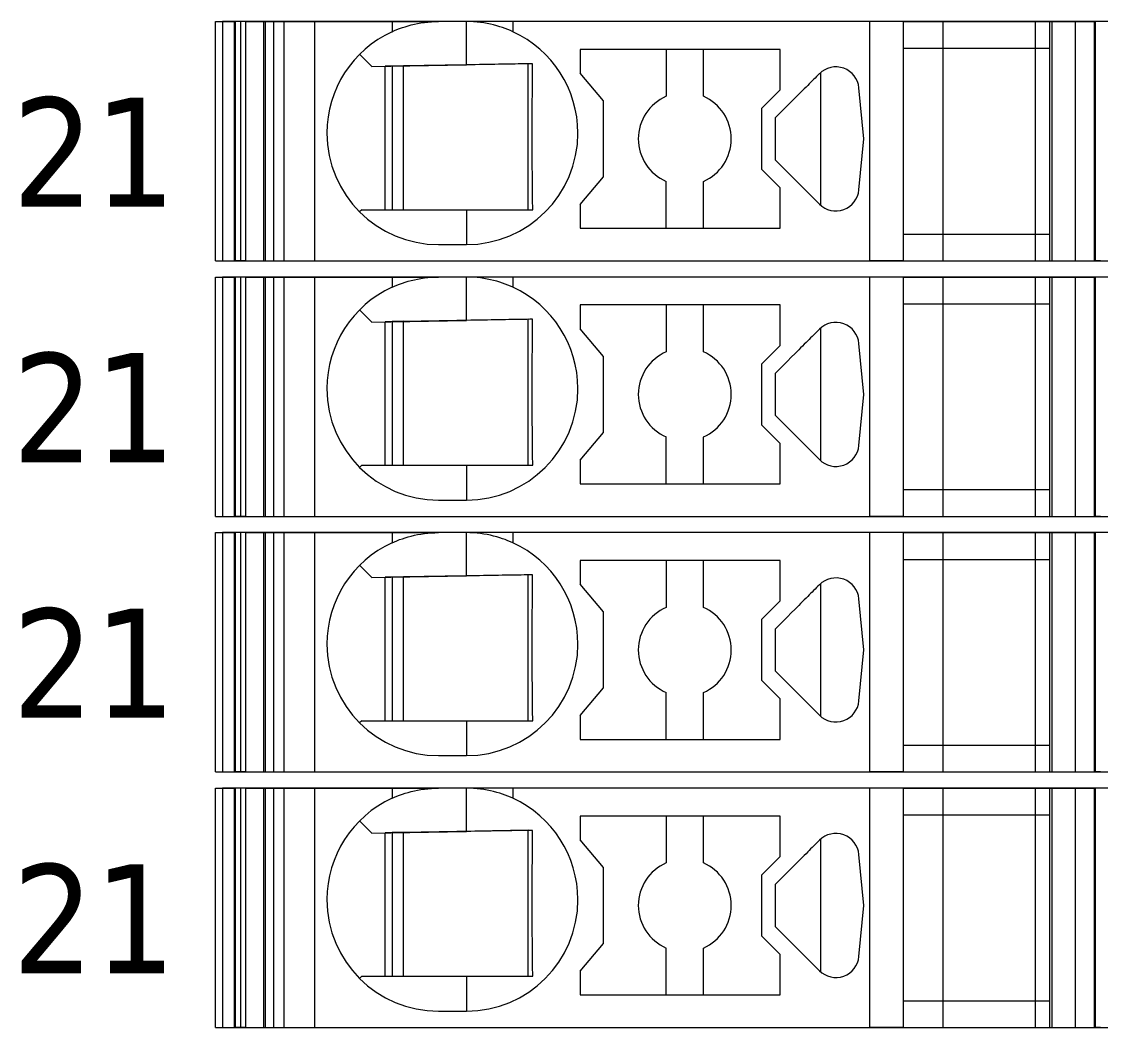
# Model space of a CAD drawing. Header units: millimetres. Extents: x 0 to 1680, y 0 to 1188.
# Drawn here: x 868.68 to 891.89, y 281.35 to 303 of the extents above; entities that cross this region are included whole.
import ezdxf
from ezdxf.enums import TextEntityAlignment as Align

# ---------------------------------------------------------------- set-up
doc = ezdxf.new("R2010")
doc.units = ezdxf.units.MM
for name, color, linetype, lineweight in [('EPLAN309', 5, 'Continuous', 5), ('EPLAN493', 5, 'Continuous', 5), ('MAIN-1', 7, 'Continuous', 5), ('MAIN-2', 7, 'Continuous', 5)]:
    doc.layers.add(name, color=color, linetype=linetype, lineweight=lineweight)
doc.styles.add('Tahoma', font='')
doc.styles.get('Tahoma').set_extended_font_data('Tahoma')

# ---------------------------------------------------------------- blocks, each defined once
blk = doc.blocks.new('EPLSYM_LibrarySPECIAL_Symbol12_Variant0_Placement8_33')
at = {"layer": 'EPLAN309', "lineweight": 13, "ltscale": 16}
blk.add_lwpolyline([(0, -5.15), (68.15, -5.15), (68.15, 0), (0, 0)], close=True, dxfattribs=at)
at = {"layer": 'EPLAN493', "color": 5, "style": 'Tahoma'}
blk.add_attdef('17_20450', text='', height=2.3478, dxfattribs=at).set_placement((0, -21.83478), align=Align.MIDDLE_RIGHT)
blk = doc.blocks.new('EPLSYM_LibrarySPECIAL_Symbol12_Variant0_Placement8_34')
at = {"layer": 'EPLAN309', "lineweight": 13, "ltscale": 16}
blk.add_lwpolyline([(0, -5.15), (68.15, -5.15), (68.15, 0), (0, 0)], close=True, dxfattribs=at)
at = {"layer": 'EPLAN493', "color": 5, "style": 'Tahoma'}
blk.add_attdef('17_20450', text='', height=2.3478, dxfattribs=at).set_placement((0, -21.83478), align=Align.MIDDLE_RIGHT)
blk = doc.blocks.new('EPLSYM_LibrarySPECIAL_Symbol12_Variant0_Placement8_35')
at = {"layer": 'EPLAN309', "lineweight": 13, "ltscale": 16}
blk.add_lwpolyline([(0, -5.15), (68.15, -5.15), (68.15, 0), (0, 0)], close=True, dxfattribs=at)
at = {"layer": 'EPLAN493', "color": 5, "style": 'Tahoma'}
blk.add_attdef('17_20450', text='', height=2.3478, dxfattribs=at).set_placement((0, -21.83478), align=Align.MIDDLE_RIGHT)
blk = doc.blocks.new('EPLSYM_LibrarySPECIAL_Symbol12_Variant0_Placement8_36')
at = {"layer": 'EPLAN309', "lineweight": 13, "ltscale": 16}
blk.add_lwpolyline([(0, -5.15), (68.15, -5.15), (68.15, 0), (0, 0)], close=True, dxfattribs=at)
at = {"layer": 'EPLAN493', "color": 5, "style": 'Tahoma'}
blk.add_attdef('17_20450', text='', height=2.3478, dxfattribs=at).set_placement((0, -21.83478), align=Align.MIDDLE_RIGHT)

msp = doc.modelspace()

# ---------------------------------------------------------------- linework, layer by layer
at = {"layer": 'MAIN-1'}
for p, q in [((872.85, 303), (873.284, 303)), ((872.85, 297.85), (872.85, 303)), ((873.393, 303), (873.284, 303)), ((873.284, 297.85), (873.284, 303)), ((873.501, 303), (873.393, 303)), ((873.393, 297.85), (873.393, 303)), ((873.501, 303), (876.65, 303)), ((873.501, 297.85), (873.501, 303)), ((876.65, 303), (877.65, 303)), ((876.65, 303), (876.65, 302.782)), ((877.131, 302.943), (877.201, 302.958)), ((877.201, 302.958), (877.272, 302.97)), ((877.272, 302.97), (877.346, 302.981)), ((877.346, 302.981), (877.421, 302.989)), ((877.421, 302.989), (877.497, 302.995)), ((877.497, 302.995), (877.573, 302.999)), ((877.573, 302.999), (877.65, 303)), ((878.25, 303), (877.65, 303)), ((878.327, 302.999), (878.25, 303)), ((879.25, 303), (878.25, 303)), ((878.25, 302.068), (878.25, 303)), ((878.403, 302.995), (878.327, 302.999)), ((878.479, 302.989), (878.403, 302.995)), ((878.554, 302.981), (878.479, 302.989)), ((878.628, 302.97), (878.554, 302.981)), ((878.699, 302.958), (878.628, 302.97)), ((878.769, 302.943), (878.699, 302.958)), ((886.932, 303), (879.25, 303)), ((879.25, 303), (879.25, 302.782)), ((887.65, 303), (886.932, 303)), ((886.932, 297.85), (886.932, 303)), ((887.65, 303), (890.8, 303)), ((887.65, 303), (887.65, 297.85)), ((890.8, 303), (891.35, 303)), ((890.8, 303), (890.8, 297.85)), ((891.35, 303), (891.784, 303)), ((891.35, 303), (891.35, 297.85)), ((891.893, 303), (891.784, 303)), ((891.784, 297.85), (891.784, 303)), ((876.65, 302.782), (876.702, 302.805)), ((876.702, 302.805), (876.756, 302.827)), ((876.756, 302.827), (876.813, 302.849)), ((876.813, 302.849), (876.872, 302.87)), ((876.872, 302.87), (876.933, 302.89)), ((876.933, 302.89), (876.997, 302.909)), ((876.997, 302.909), (877.063, 302.927)), ((877.063, 302.927), (877.131, 302.943)), ((878.837, 302.927), (878.769, 302.943)), ((878.903, 302.909), (878.837, 302.927)), ((878.967, 302.89), (878.903, 302.909)), ((879.028, 302.87), (878.967, 302.89)), ((879.087, 302.849), (879.028, 302.87)), ((879.144, 302.827), (879.087, 302.849)), ((879.198, 302.805), (879.144, 302.827)), ((879.25, 302.782), (879.198, 302.805)), ((875.953, 302.297), (876.217, 302.033)), ((880.7, 302.4), (880.7, 301.889)), ((885, 302.4), (880.7, 302.4)), ((882.55, 302.4), (882.55, 301.392)), ((883.35, 301.392), (883.35, 302.4)), ((885, 301.529), (885, 302.4)), ((887.65, 302.425), (890.8, 302.425)), ((876.217, 302.033), (878.25, 302.068)), ((876.5, 298.95), (876.5, 302.038)), ((876.65, 302.04), (876.65, 298.95)), ((876.9, 298.95), (876.9, 302.045)), ((878.345, 302.07), (878.25, 302.068)), ((878.438, 302.071), (878.345, 302.07)), ((878.53, 302.073), (878.438, 302.071)), ((878.618, 302.075), (878.53, 302.073)), ((878.703, 302.076), (878.618, 302.075)), ((878.786, 302.077), (878.703, 302.076)), ((878.865, 302.079), (878.786, 302.077)), ((878.943, 302.08), (878.865, 302.079)), ((879.017, 302.081), (878.943, 302.08)), ((879.09, 302.082), (879.017, 302.081)), ((879.16, 302.084), (879.09, 302.082)), ((879.229, 302.085), (879.16, 302.084)), ((879.297, 302.086), (879.229, 302.085)), ((879.363, 302.087), (879.297, 302.086)), ((879.428, 302.088), (879.363, 302.087)), ((879.491, 302.089), (879.428, 302.088)), ((879.554, 302.09), (879.491, 302.089)), ((879.615, 302.091), (879.554, 302.09)), ((879.579, 298.95), (879.579, 302.091)), ((879.676, 302.092), (879.615, 302.091)), ((879.676, 302.022), (879.676, 302.092)), ((879.673, 301.803), (879.674, 301.877)), ((879.673, 301.727), (879.673, 301.803)), ((879.674, 301.877), (879.675, 301.95)), ((879.675, 301.95), (879.676, 302.022)), ((881.2, 301.293), (880.7, 301.889)), ((885.784, 301.816), (885.752, 301.785)), ((885.815, 301.847), (885.784, 301.816)), ((885.846, 301.879), (885.815, 301.847)), ((885.867, 301.898), (885.867, 299.052)), ((879.67, 301.488), (879.671, 301.57)), ((879.671, 301.57), (879.672, 301.649)), ((879.672, 301.649), (879.673, 301.727)), ((885.558, 301.59), (885.521, 301.553)), ((885.594, 301.626), (885.558, 301.59)), ((885.627, 301.659), (885.594, 301.626)), ((885.658, 301.691), (885.627, 301.659)), ((885.69, 301.722), (885.658, 301.691)), ((885.721, 301.753), (885.69, 301.722)), ((885.752, 301.785), (885.721, 301.753)), ((886.802, 300.475), (886.698, 301.572)), ((879.669, 301.317), (879.67, 301.404)), ((879.67, 301.404), (879.67, 301.488)), ((884.6, 301.129), (885, 301.529)), ((885.323, 301.356), (885.242, 301.274)), ((885.402, 301.434), (885.323, 301.356)), ((885.443, 301.475), (885.402, 301.434)), ((885.483, 301.515), (885.443, 301.475)), ((885.521, 301.553), (885.483, 301.515)), ((879.668, 301.132), (879.669, 301.226)), ((879.668, 301.034), (879.668, 301.132)), ((879.669, 301.226), (879.669, 301.317)), ((881.2, 299.657), (881.2, 301.293)), ((884.6, 301.129), (884.6, 299.821)), ((885.072, 301.104), (884.986, 301.018)), ((885.158, 301.19), (885.072, 301.104)), ((885.242, 301.274), (885.158, 301.19)), ((879.667, 300.931), (879.668, 301.034)), ((879.667, 300.824), (879.667, 300.931)), ((884.986, 301.018), (884.9, 300.932)), ((884.9, 300.802), (884.9, 300.932)), ((879.667, 300.713), (879.667, 300.824)), ((879.667, 300.6), (879.667, 300.713)), ((884.9, 300.671), (884.9, 300.802)), ((884.9, 300.54), (884.9, 300.671)), ((879.667, 300.479), (879.667, 300.6)), ((879.667, 300.361), (879.667, 300.479)), ((884.9, 300.41), (884.9, 300.54)), ((884.9, 300.279), (884.9, 300.41)), ((886.698, 299.378), (886.802, 300.475)), ((879.667, 300.247), (879.667, 300.361)), ((879.668, 300.138), (879.667, 300.247)), ((884.9, 300.148), (884.9, 300.279)), ((879.668, 300.034), (879.668, 300.138)), ((879.669, 299.934), (879.668, 300.034)), ((884.9, 300.018), (884.9, 300.148)), ((884.9, 300.018), (885.846, 299.071)), ((879.669, 299.839), (879.669, 299.934)), ((879.67, 299.748), (879.669, 299.839)), ((879.671, 299.659), (879.67, 299.748)), ((885, 299.421), (884.6, 299.821)), ((879.672, 299.573), (879.671, 299.659)), ((879.672, 299.49), (879.672, 299.573)), ((879.673, 299.408), (879.672, 299.49)), ((880.7, 299.061), (881.2, 299.657)), ((882.55, 298.55), (882.55, 299.558)), ((883.35, 298.55), (883.35, 299.558)), ((879.674, 299.329), (879.673, 299.408)), ((879.675, 299.25), (879.674, 299.329)), ((879.676, 299.174), (879.675, 299.25)), ((885, 298.55), (885, 299.421)), ((879.676, 299.098), (879.676, 299.174)), ((879.677, 299.024), (879.676, 299.098)), ((879.678, 298.95), (879.677, 299.024)), ((880.7, 299.061), (880.7, 298.55)), ((876, 298.95), (875.953, 298.903)), ((876, 298.95), (878.25, 298.95)), ((878.25, 298.95), (878.342, 298.95)), ((878.25, 298.95), (878.25, 298.2)), ((878.342, 298.95), (878.433, 298.95)), ((878.433, 298.95), (878.523, 298.95)), ((878.523, 298.95), (878.61, 298.95)), ((878.61, 298.95), (878.695, 298.95)), ((878.695, 298.95), (878.778, 298.95)), ((878.778, 298.95), (878.858, 298.95)), ((878.858, 298.95), (878.936, 298.95)), ((878.936, 298.95), (879.011, 298.95)), ((879.011, 298.95), (879.085, 298.95)), ((879.085, 298.95), (879.157, 298.95)), ((879.157, 298.95), (879.226, 298.95)), ((879.226, 298.95), (879.295, 298.95)), ((879.295, 298.95), (879.361, 298.95)), ((879.361, 298.95), (879.427, 298.95)), ((879.427, 298.95), (879.491, 298.95)), ((879.491, 298.95), (879.555, 298.95)), ((879.555, 298.95), (879.617, 298.95)), ((879.617, 298.95), (879.678, 298.95)), ((880.7, 298.55), (885, 298.55)), ((887.65, 298.425), (890.8, 298.425)), ((877.65, 298.2), (878.25, 298.2)), ((872.85, 297.85), (873.284, 297.85)), ((873.393, 297.85), (873.284, 297.85)), ((873.501, 297.85), (873.393, 297.85)), ((873.501, 297.85), (886.932, 297.85)), ((887.65, 297.85), (886.932, 297.85)), ((887.65, 297.85), (890.8, 297.85)), ((890.8, 297.85), (891.35, 297.85)), ((891.35, 297.85), (891.784, 297.85)), ((891.893, 297.85), (891.784, 297.85)), ((872.85, 297.5), (873.284, 297.5)), ((872.85, 292.35), (872.85, 297.5)), ((873.393, 297.5), (873.284, 297.5)), ((873.284, 292.35), (873.284, 297.5)), ((873.501, 297.5), (873.393, 297.5)), ((873.393, 292.35), (873.393, 297.5)), ((873.501, 297.5), (876.65, 297.5)), ((873.501, 292.35), (873.501, 297.5)), ((876.65, 297.5), (877.65, 297.5)), ((876.65, 297.5), (876.65, 297.282)), ((876.872, 297.37), (876.933, 297.39)), ((876.933, 297.39), (876.997, 297.409)), ((876.997, 297.409), (877.063, 297.427)), ((877.063, 297.427), (877.131, 297.443)), ((877.131, 297.443), (877.201, 297.458)), ((877.201, 297.458), (877.272, 297.47)), ((877.272, 297.47), (877.346, 297.481)), ((877.346, 297.481), (877.421, 297.489)), ((877.421, 297.489), (877.497, 297.495)), ((877.497, 297.495), (877.573, 297.499)), ((877.573, 297.499), (877.65, 297.5)), ((878.25, 297.5), (877.65, 297.5)), ((878.327, 297.499), (878.25, 297.5)), ((879.25, 297.5), (878.25, 297.5)), ((878.25, 296.568), (878.25, 297.5)), ((878.403, 297.495), (878.327, 297.499)), ((878.479, 297.489), (878.403, 297.495)), ((878.554, 297.481), (878.479, 297.489)), ((878.628, 297.47), (878.554, 297.481)), ((878.699, 297.458), (878.628, 297.47)), ((878.769, 297.443), (878.699, 297.458)), ((878.837, 297.427), (878.769, 297.443)), ((878.903, 297.409), (878.837, 297.427)), ((878.967, 297.39), (878.903, 297.409)), ((879.028, 297.37), (878.967, 297.39)), ((886.932, 297.5), (879.25, 297.5)), ((879.25, 297.5), (879.25, 297.282)), ((887.65, 297.5), (886.932, 297.5)), ((886.932, 292.35), (886.932, 297.5)), ((887.65, 297.5), (890.8, 297.5)), ((887.65, 297.5), (887.65, 292.35)), ((890.8, 297.5), (891.35, 297.5)), ((890.8, 297.5), (890.8, 292.35)), ((891.35, 297.5), (891.784, 297.5)), ((891.35, 297.5), (891.35, 292.35)), ((891.893, 297.5), (891.784, 297.5)), ((891.784, 292.35), (891.784, 297.5)), ((876.65, 297.282), (876.702, 297.305)), ((876.702, 297.305), (876.756, 297.327)), ((876.756, 297.327), (876.813, 297.349)), ((876.813, 297.349), (876.872, 297.37)), ((879.087, 297.349), (879.028, 297.37)), ((879.144, 297.327), (879.087, 297.349)), ((879.198, 297.305), (879.144, 297.327)), ((879.25, 297.282), (879.198, 297.305)), ((887.65, 296.925), (890.8, 296.925)), ((875.953, 296.797), (876.217, 296.533)), ((880.7, 296.9), (880.7, 296.389)), ((885, 296.9), (880.7, 296.9)), ((882.55, 296.9), (882.55, 295.892)), ((883.35, 295.892), (883.35, 296.9)), ((885, 296.029), (885, 296.9)), ((876.217, 296.533), (878.25, 296.568)), ((876.5, 293.45), (876.5, 296.538)), ((876.65, 296.54), (876.65, 293.45)), ((876.9, 293.45), (876.9, 296.545)), ((878.345, 296.57), (878.25, 296.568)), ((878.438, 296.571), (878.345, 296.57)), ((878.53, 296.573), (878.438, 296.571)), ((878.618, 296.575), (878.53, 296.573)), ((878.703, 296.576), (878.618, 296.575)), ((878.786, 296.577), (878.703, 296.576)), ((878.865, 296.579), (878.786, 296.577)), ((878.943, 296.58), (878.865, 296.579)), ((879.017, 296.581), (878.943, 296.58)), ((879.09, 296.582), (879.017, 296.581)), ((879.16, 296.584), (879.09, 296.582)), ((879.229, 296.585), (879.16, 296.584)), ((879.297, 296.586), (879.229, 296.585)), ((879.363, 296.587), (879.297, 296.586)), ((879.428, 296.588), (879.363, 296.587)), ((879.491, 296.589), (879.428, 296.588)), ((879.554, 296.59), (879.491, 296.589)), ((879.615, 296.591), (879.554, 296.59)), ((879.579, 293.45), (879.579, 296.591)), ((879.676, 296.592), (879.615, 296.591)), ((879.675, 296.45), (879.676, 296.522)), ((879.676, 296.522), (879.676, 296.592)), ((879.672, 296.149), (879.673, 296.227)), ((879.673, 296.303), (879.674, 296.377)), ((879.673, 296.227), (879.673, 296.303)), ((879.674, 296.377), (879.675, 296.45)), ((881.2, 295.793), (880.7, 296.389)), ((885.69, 296.222), (885.658, 296.191)), ((885.721, 296.253), (885.69, 296.222)), ((885.752, 296.285), (885.721, 296.253)), ((885.784, 296.316), (885.752, 296.285)), ((885.815, 296.347), (885.784, 296.316)), ((885.846, 296.379), (885.815, 296.347)), ((885.867, 296.398), (885.867, 293.552)), ((879.67, 295.988), (879.671, 296.07)), ((879.671, 296.07), (879.672, 296.149)), ((884.6, 295.629), (885, 296.029)), ((885.483, 296.015), (885.443, 295.975)), ((885.521, 296.053), (885.483, 296.015)), ((885.558, 296.09), (885.521, 296.053)), ((885.594, 296.126), (885.558, 296.09)), ((885.627, 296.159), (885.594, 296.126)), ((885.658, 296.191), (885.627, 296.159)), ((886.802, 294.975), (886.698, 296.072)), ((879.669, 295.817), (879.67, 295.904)), ((879.669, 295.726), (879.669, 295.817)), ((879.67, 295.904), (879.67, 295.988)), ((881.2, 294.157), (881.2, 295.793)), ((885.242, 295.774), (885.158, 295.69)), ((885.323, 295.856), (885.242, 295.774)), ((885.402, 295.934), (885.323, 295.856)), ((885.443, 295.975), (885.402, 295.934)), ((879.667, 295.431), (879.668, 295.534)), ((879.668, 295.632), (879.669, 295.726)), ((879.668, 295.534), (879.668, 295.632)), ((884.6, 295.629), (884.6, 294.321)), ((885.072, 295.604), (884.986, 295.518)), ((885.158, 295.69), (885.072, 295.604)), ((879.667, 295.324), (879.667, 295.431)), ((879.667, 295.213), (879.667, 295.324)), ((884.986, 295.518), (884.9, 295.432)), ((884.9, 295.302), (884.9, 295.432)), ((884.9, 295.171), (884.9, 295.302)), ((879.667, 295.1), (879.667, 295.213)), ((879.667, 294.979), (879.667, 295.1)), ((884.9, 295.04), (884.9, 295.171)), ((879.667, 294.861), (879.667, 294.979)), ((879.667, 294.747), (879.667, 294.861)), ((884.9, 294.91), (884.9, 295.04)), ((884.9, 294.779), (884.9, 294.91)), ((886.698, 293.878), (886.802, 294.975)), ((879.668, 294.638), (879.667, 294.747)), ((879.668, 294.534), (879.668, 294.638)), ((884.9, 294.648), (884.9, 294.779)), ((884.9, 294.518), (884.9, 294.648)), ((879.669, 294.434), (879.668, 294.534)), ((879.669, 294.339), (879.669, 294.434)), ((884.9, 294.518), (885.846, 293.571)), ((879.67, 294.248), (879.669, 294.339)), ((879.671, 294.159), (879.67, 294.248)), ((879.672, 294.073), (879.671, 294.159)), ((880.7, 293.561), (881.2, 294.157)), ((885, 293.921), (884.6, 294.321)), ((879.672, 293.99), (879.672, 294.073)), ((879.673, 293.908), (879.672, 293.99)), ((879.674, 293.829), (879.673, 293.908)), ((882.55, 293.05), (882.55, 294.058)), ((883.35, 293.05), (883.35, 294.058)), ((885, 293.05), (885, 293.921)), ((879.675, 293.75), (879.674, 293.829)), ((879.676, 293.674), (879.675, 293.75)), ((879.676, 293.598), (879.676, 293.674)), ((876, 293.45), (875.953, 293.403)), ((876, 293.45), (878.25, 293.45)), ((878.25, 293.45), (878.342, 293.45)), ((878.25, 293.45), (878.25, 292.7)), ((878.342, 293.45), (878.433, 293.45)), ((878.433, 293.45), (878.523, 293.45)), ((878.523, 293.45), (878.61, 293.45)), ((878.61, 293.45), (878.695, 293.45)), ((878.695, 293.45), (878.778, 293.45)), ((878.778, 293.45), (878.858, 293.45)), ((878.858, 293.45), (878.936, 293.45)), ((878.936, 293.45), (879.011, 293.45)), ((879.011, 293.45), (879.085, 293.45)), ((879.085, 293.45), (879.157, 293.45)), ((879.157, 293.45), (879.226, 293.45)), ((879.226, 293.45), (879.295, 293.45)), ((879.295, 293.45), (879.361, 293.45)), ((879.361, 293.45), (879.427, 293.45)), ((879.427, 293.45), (879.491, 293.45)), ((879.491, 293.45), (879.555, 293.45)), ((879.555, 293.45), (879.617, 293.45)), ((879.617, 293.45), (879.678, 293.45)), ((879.677, 293.524), (879.676, 293.598)), ((879.678, 293.45), (879.677, 293.524)), ((880.7, 293.561), (880.7, 293.05)), ((880.7, 293.05), (885, 293.05)), ((887.65, 292.925), (890.8, 292.925)), ((877.65, 292.7), (878.25, 292.7)), ((872.85, 292.35), (873.284, 292.35)), ((873.393, 292.35), (873.284, 292.35)), ((873.501, 292.35), (873.393, 292.35)), ((873.501, 292.35), (886.932, 292.35)), ((887.65, 292.35), (886.932, 292.35)), ((887.65, 292.35), (890.8, 292.35)), ((890.8, 292.35), (891.35, 292.35)), ((891.35, 292.35), (891.784, 292.35)), ((891.893, 292.35), (891.784, 292.35)), ((872.85, 292), (873.284, 292)), ((872.85, 286.85), (872.85, 292)), ((873.393, 292), (873.284, 292)), ((873.284, 286.85), (873.284, 292)), ((873.501, 292), (873.393, 292)), ((873.393, 286.85), (873.393, 292)), ((873.501, 292), (876.65, 292)), ((873.501, 286.85), (873.501, 292)), ((876.65, 292), (877.65, 292)), ((876.65, 292), (876.65, 291.782)), ((876.702, 291.805), (876.756, 291.827)), ((876.756, 291.827), (876.813, 291.849)), ((876.813, 291.849), (876.872, 291.87)), ((876.872, 291.87), (876.933, 291.89)), ((876.933, 291.89), (876.997, 291.909)), ((876.997, 291.909), (877.063, 291.927)), ((877.063, 291.927), (877.131, 291.943)), ((877.131, 291.943), (877.201, 291.958)), ((877.201, 291.958), (877.272, 291.97)), ((877.272, 291.97), (877.346, 291.981)), ((877.346, 291.981), (877.421, 291.989)), ((877.421, 291.989), (877.497, 291.995)), ((877.497, 291.995), (877.573, 291.999)), ((877.573, 291.999), (877.65, 292)), ((878.25, 292), (877.65, 292)), ((878.327, 291.999), (878.25, 292)), ((879.25, 292), (878.25, 292)), ((878.25, 291.068), (878.25, 292)), ((878.403, 291.995), (878.327, 291.999)), ((878.479, 291.989), (878.403, 291.995)), ((878.554, 291.981), (878.479, 291.989)), ((878.628, 291.97), (878.554, 291.981)), ((878.699, 291.958), (878.628, 291.97)), ((878.769, 291.943), (878.699, 291.958)), ((878.837, 291.927), (878.769, 291.943)), ((878.903, 291.909), (878.837, 291.927)), ((878.967, 291.89), (878.903, 291.909)), ((879.028, 291.87), (878.967, 291.89)), ((879.087, 291.849), (879.028, 291.87)), ((879.144, 291.827), (879.087, 291.849)), ((879.198, 291.805), (879.144, 291.827)), ((886.932, 292), (879.25, 292)), ((879.25, 292), (879.25, 291.782)), ((887.65, 292), (886.932, 292)), ((886.932, 286.85), (886.932, 292)), ((887.65, 292), (890.8, 292)), ((887.65, 292), (887.65, 286.85)), ((890.8, 292), (891.35, 292)), ((890.8, 292), (890.8, 286.85)), ((891.35, 292), (891.784, 292)), ((891.35, 292), (891.35, 286.85)), ((891.893, 292), (891.784, 292)), ((891.784, 286.85), (891.784, 292)), ((876.65, 291.782), (876.702, 291.805)), ((879.25, 291.782), (879.198, 291.805)), ((880.7, 291.4), (880.7, 290.889)), ((885, 291.4), (880.7, 291.4)), ((882.55, 291.4), (882.55, 290.392)), ((883.35, 290.392), (883.35, 291.4)), ((885, 290.529), (885, 291.4)), ((887.65, 291.425), (890.8, 291.425)), ((875.953, 291.297), (876.217, 291.033)), ((876.217, 291.033), (878.25, 291.068)), ((876.5, 287.95), (876.5, 291.038)), ((876.65, 291.04), (876.65, 287.95)), ((876.9, 287.95), (876.9, 291.045)), ((878.345, 291.07), (878.25, 291.068)), ((878.438, 291.071), (878.345, 291.07)), ((878.53, 291.073), (878.438, 291.071)), ((878.618, 291.075), (878.53, 291.073)), ((878.703, 291.076), (878.618, 291.075)), ((878.786, 291.077), (878.703, 291.076)), ((878.865, 291.079), (878.786, 291.077)), ((878.943, 291.08), (878.865, 291.079)), ((879.017, 291.081), (878.943, 291.08)), ((879.09, 291.082), (879.017, 291.081)), ((879.16, 291.084), (879.09, 291.082)), ((879.229, 291.085), (879.16, 291.084)), ((879.297, 291.086), (879.229, 291.085)), ((879.363, 291.087), (879.297, 291.086)), ((879.428, 291.088), (879.363, 291.087)), ((879.491, 291.089), (879.428, 291.088)), ((879.554, 291.09), (879.491, 291.089)), ((879.615, 291.091), (879.554, 291.09)), ((879.579, 287.95), (879.579, 291.091)), ((879.676, 291.092), (879.615, 291.091)), ((879.674, 290.877), (879.675, 290.95)), ((879.675, 290.95), (879.676, 291.022)), ((879.676, 291.022), (879.676, 291.092)), ((881.2, 290.293), (880.7, 290.889)), ((885.867, 290.898), (885.867, 288.052)), ((879.672, 290.649), (879.673, 290.727)), ((879.673, 290.803), (879.674, 290.877)), ((879.673, 290.727), (879.673, 290.803)), ((885.627, 290.659), (885.594, 290.626)), ((885.658, 290.691), (885.627, 290.659)), ((885.69, 290.722), (885.658, 290.691)), ((885.721, 290.753), (885.69, 290.722)), ((885.752, 290.785), (885.721, 290.753)), ((885.784, 290.816), (885.752, 290.785)), ((885.815, 290.847), (885.784, 290.816)), ((885.846, 290.879), (885.815, 290.847)), ((879.67, 290.488), (879.671, 290.57)), ((879.67, 290.404), (879.67, 290.488)), ((879.671, 290.57), (879.672, 290.649)), ((884.6, 290.129), (885, 290.529)), ((885.402, 290.434), (885.323, 290.356)), ((885.443, 290.475), (885.402, 290.434)), ((885.483, 290.515), (885.443, 290.475)), ((885.521, 290.553), (885.483, 290.515)), ((885.558, 290.59), (885.521, 290.553)), ((885.594, 290.626), (885.558, 290.59)), ((886.802, 289.475), (886.698, 290.572)), ((879.668, 290.132), (879.669, 290.226)), ((879.669, 290.317), (879.67, 290.404)), ((879.669, 290.226), (879.669, 290.317)), ((881.2, 288.657), (881.2, 290.293)), ((885.158, 290.19), (885.072, 290.104)), ((885.242, 290.274), (885.158, 290.19)), ((885.323, 290.356), (885.242, 290.274)), ((879.667, 289.931), (879.668, 290.034)), ((879.668, 290.034), (879.668, 290.132)), ((884.6, 290.129), (884.6, 288.821)), ((884.986, 290.018), (884.9, 289.932)), ((885.072, 290.104), (884.986, 290.018)), ((879.667, 289.824), (879.667, 289.931)), ((879.667, 289.713), (879.667, 289.824)), ((884.9, 289.802), (884.9, 289.932)), ((884.9, 289.671), (884.9, 289.802)), ((879.667, 289.6), (879.667, 289.713)), ((879.667, 289.479), (879.667, 289.6)), ((884.9, 289.54), (884.9, 289.671)), ((884.9, 289.41), (884.9, 289.54)), ((879.667, 289.361), (879.667, 289.479)), ((879.667, 289.247), (879.667, 289.361)), ((884.9, 289.279), (884.9, 289.41)), ((884.9, 289.148), (884.9, 289.279)), ((886.698, 288.378), (886.802, 289.475)), ((879.668, 289.138), (879.667, 289.247)), ((879.668, 289.034), (879.668, 289.138)), ((879.669, 288.934), (879.668, 289.034)), ((884.9, 289.018), (884.9, 289.148)), ((879.669, 288.839), (879.669, 288.934)), ((879.67, 288.748), (879.669, 288.839)), ((885, 288.421), (884.6, 288.821)), ((884.9, 289.018), (885.846, 288.071)), ((879.671, 288.659), (879.67, 288.748)), ((879.672, 288.573), (879.671, 288.659)), ((879.672, 288.49), (879.672, 288.573)), ((880.7, 288.061), (881.2, 288.657)), ((879.673, 288.408), (879.672, 288.49)), ((879.674, 288.329), (879.673, 288.408)), ((882.55, 287.55), (882.55, 288.558)), ((883.35, 287.55), (883.35, 288.558)), ((885, 287.55), (885, 288.421)), ((879.675, 288.25), (879.674, 288.329)), ((879.676, 288.174), (879.675, 288.25)), ((879.676, 288.098), (879.676, 288.174)), ((879.677, 288.024), (879.676, 288.098)), ((876, 287.95), (875.953, 287.903)), ((876, 287.95), (878.25, 287.95)), ((878.25, 287.95), (878.342, 287.95)), ((878.25, 287.95), (878.25, 287.2)), ((878.342, 287.95), (878.433, 287.95)), ((878.433, 287.95), (878.523, 287.95)), ((878.523, 287.95), (878.61, 287.95)), ((878.61, 287.95), (878.695, 287.95)), ((878.695, 287.95), (878.778, 287.95)), ((878.778, 287.95), (878.858, 287.95)), ((878.858, 287.95), (878.936, 287.95)), ((878.936, 287.95), (879.011, 287.95)), ((879.011, 287.95), (879.085, 287.95)), ((879.085, 287.95), (879.157, 287.95)), ((879.157, 287.95), (879.226, 287.95)), ((879.226, 287.95), (879.295, 287.95)), ((879.295, 287.95), (879.361, 287.95)), ((879.361, 287.95), (879.427, 287.95)), ((879.427, 287.95), (879.491, 287.95)), ((879.491, 287.95), (879.555, 287.95)), ((879.555, 287.95), (879.617, 287.95)), ((879.617, 287.95), (879.678, 287.95)), ((879.678, 287.95), (879.677, 288.024)), ((880.7, 288.061), (880.7, 287.55)), ((880.7, 287.55), (885, 287.55)), ((887.65, 287.425), (890.8, 287.425)), ((877.65, 287.2), (878.25, 287.2)), ((872.85, 286.85), (873.284, 286.85)), ((873.393, 286.85), (873.284, 286.85)), ((873.501, 286.85), (873.393, 286.85)), ((873.501, 286.85), (886.932, 286.85)), ((887.65, 286.85), (886.932, 286.85)), ((887.65, 286.85), (890.8, 286.85)), ((890.8, 286.85), (891.35, 286.85)), ((891.35, 286.85), (891.784, 286.85)), ((891.893, 286.85), (891.784, 286.85)), ((872.85, 286.5), (873.284, 286.5)), ((872.85, 281.35), (872.85, 286.5)), ((873.393, 286.5), (873.284, 286.5)), ((873.284, 281.35), (873.284, 286.5)), ((873.501, 286.5), (873.393, 286.5)), ((873.393, 281.35), (873.393, 286.5)), ((873.501, 286.5), (876.65, 286.5)), ((873.501, 281.35), (873.501, 286.5)), ((876.65, 286.5), (877.65, 286.5)), ((876.65, 286.5), (876.65, 286.282)), ((877.272, 286.47), (877.346, 286.481)), ((877.346, 286.481), (877.421, 286.489)), ((877.421, 286.489), (877.497, 286.495)), ((877.497, 286.495), (877.573, 286.499)), ((877.573, 286.499), (877.65, 286.5)), ((878.25, 286.5), (877.65, 286.5)), ((878.327, 286.499), (878.25, 286.5)), ((879.25, 286.5), (878.25, 286.5)), ((878.25, 285.568), (878.25, 286.5)), ((878.403, 286.495), (878.327, 286.499)), ((878.479, 286.489), (878.403, 286.495)), ((878.554, 286.481), (878.479, 286.489)), ((878.628, 286.47), (878.554, 286.481)), ((886.932, 286.5), (879.25, 286.5)), ((879.25, 286.5), (879.25, 286.282)), ((887.65, 286.5), (886.932, 286.5)), ((886.932, 281.35), (886.932, 286.5)), ((887.65, 286.5), (890.8, 286.5)), ((887.65, 286.5), (887.65, 281.35)), ((890.8, 286.5), (891.35, 286.5)), ((890.8, 286.5), (890.8, 281.35)), ((891.35, 286.5), (891.784, 286.5)), ((891.35, 286.5), (891.35, 281.35)), ((891.893, 286.5), (891.784, 286.5)), ((891.784, 281.35), (891.784, 286.5)), ((876.65, 286.282), (876.702, 286.305)), ((876.702, 286.305), (876.756, 286.327)), ((876.756, 286.327), (876.813, 286.349)), ((876.813, 286.349), (876.872, 286.37)), ((876.872, 286.37), (876.933, 286.39)), ((876.933, 286.39), (876.997, 286.409)), ((876.997, 286.409), (877.063, 286.427)), ((877.063, 286.427), (877.131, 286.443)), ((877.131, 286.443), (877.201, 286.458)), ((877.201, 286.458), (877.272, 286.47)), ((878.699, 286.458), (878.628, 286.47)), ((878.769, 286.443), (878.699, 286.458)), ((878.837, 286.427), (878.769, 286.443)), ((878.903, 286.409), (878.837, 286.427)), ((878.967, 286.39), (878.903, 286.409)), ((879.028, 286.37), (878.967, 286.39)), ((879.087, 286.349), (879.028, 286.37)), ((879.144, 286.327), (879.087, 286.349)), ((879.198, 286.305), (879.144, 286.327)), ((879.25, 286.282), (879.198, 286.305)), ((875.953, 285.797), (876.217, 285.533)), ((880.7, 285.9), (880.7, 285.389)), ((885, 285.9), (880.7, 285.9)), ((882.55, 285.9), (882.55, 284.892)), ((883.35, 284.892), (883.35, 285.9)), ((885, 285.029), (885, 285.9)), ((887.65, 285.925), (890.8, 285.925)), ((876.217, 285.533), (878.25, 285.568)), ((876.9, 282.45), (876.9, 285.545)), ((878.345, 285.57), (878.25, 285.568)), ((878.438, 285.571), (878.345, 285.57)), ((878.53, 285.573), (878.438, 285.571)), ((878.618, 285.575), (878.53, 285.573)), ((878.703, 285.576), (878.618, 285.575)), ((878.786, 285.577), (878.703, 285.576)), ((878.865, 285.579), (878.786, 285.577)), ((878.943, 285.58), (878.865, 285.579)), ((879.017, 285.581), (878.943, 285.58)), ((879.09, 285.582), (879.017, 285.581)), ((879.16, 285.584), (879.09, 285.582)), ((879.229, 285.585), (879.16, 285.584)), ((879.297, 285.586), (879.229, 285.585)), ((879.363, 285.587), (879.297, 285.586)), ((879.428, 285.588), (879.363, 285.587)), ((879.491, 285.589), (879.428, 285.588)), ((879.554, 285.59), (879.491, 285.589)), ((879.615, 285.591), (879.554, 285.59)), ((879.579, 282.45), (879.579, 285.591)), ((879.676, 285.592), (879.615, 285.591)), ((879.676, 285.522), (879.676, 285.592)), ((876.5, 282.45), (876.5, 285.538)), ((876.65, 285.54), (876.65, 282.45)), ((879.673, 285.303), (879.674, 285.377)), ((879.674, 285.377), (879.675, 285.45)), ((879.675, 285.45), (879.676, 285.522)), ((881.2, 284.793), (880.7, 285.389)), ((885.784, 285.316), (885.752, 285.285)), ((885.815, 285.347), (885.784, 285.316)), ((885.846, 285.379), (885.815, 285.347)), ((885.867, 285.398), (885.867, 282.552)), ((879.671, 285.07), (879.672, 285.149)), ((879.672, 285.149), (879.673, 285.227)), ((879.673, 285.227), (879.673, 285.303)), ((885.558, 285.09), (885.521, 285.053)), ((885.594, 285.126), (885.558, 285.09)), ((885.627, 285.159), (885.594, 285.126)), ((885.658, 285.191), (885.627, 285.159)), ((885.69, 285.222), (885.658, 285.191)), ((885.721, 285.253), (885.69, 285.222)), ((885.752, 285.285), (885.721, 285.253)), ((879.669, 284.817), (879.67, 284.904)), ((879.67, 284.988), (879.671, 285.07)), ((879.67, 284.904), (879.67, 284.988)), ((884.6, 284.629), (885, 285.029)), ((885.323, 284.856), (885.242, 284.774)), ((885.402, 284.934), (885.323, 284.856)), ((885.443, 284.975), (885.402, 284.934)), ((885.483, 285.015), (885.443, 284.975)), ((885.521, 285.053), (885.483, 285.015)), ((886.802, 283.975), (886.698, 285.072)), ((879.668, 284.632), (879.669, 284.726)), ((879.668, 284.534), (879.668, 284.632)), ((879.669, 284.726), (879.669, 284.817)), ((881.2, 283.157), (881.2, 284.793)), ((884.6, 284.629), (884.6, 283.321)), ((885.158, 284.69), (885.072, 284.604)), ((885.242, 284.774), (885.158, 284.69)), ((879.667, 284.431), (879.668, 284.534)), ((879.667, 284.324), (879.667, 284.431)), ((884.986, 284.518), (884.9, 284.432)), ((884.9, 284.302), (884.9, 284.432)), ((885.072, 284.604), (884.986, 284.518)), ((879.667, 284.213), (879.667, 284.324)), ((879.667, 284.1), (879.667, 284.213)), ((884.9, 284.171), (884.9, 284.302)), ((884.9, 284.04), (884.9, 284.171)), ((879.667, 283.979), (879.667, 284.1)), ((879.667, 283.861), (879.667, 283.979)), ((884.9, 283.91), (884.9, 284.04)), ((886.698, 282.878), (886.802, 283.975)), ((879.667, 283.747), (879.667, 283.861)), ((879.668, 283.638), (879.667, 283.747)), ((884.9, 283.779), (884.9, 283.91)), ((884.9, 283.648), (884.9, 283.779)), ((879.668, 283.534), (879.668, 283.638)), ((879.669, 283.434), (879.668, 283.534)), ((884.9, 283.518), (884.9, 283.648)), ((884.9, 283.518), (885.846, 282.571)), ((879.669, 283.339), (879.669, 283.434)), ((879.67, 283.248), (879.669, 283.339)), ((879.671, 283.159), (879.67, 283.248)), ((885, 282.921), (884.6, 283.321)), ((879.672, 283.073), (879.671, 283.159)), ((879.672, 282.99), (879.672, 283.073)), ((879.673, 282.908), (879.672, 282.99)), ((880.7, 282.561), (881.2, 283.157)), ((882.55, 282.05), (882.55, 283.058)), ((883.35, 282.05), (883.35, 283.058)), ((879.674, 282.829), (879.673, 282.908)), ((879.675, 282.75), (879.674, 282.829)), ((885, 282.05), (885, 282.921)), ((879.676, 282.674), (879.675, 282.75)), ((879.676, 282.598), (879.676, 282.674)), ((879.677, 282.524), (879.676, 282.598)), ((880.7, 282.561), (880.7, 282.05)), ((876, 282.45), (875.953, 282.403)), ((876, 282.45), (878.25, 282.45)), ((878.25, 282.45), (878.342, 282.45)), ((878.25, 282.45), (878.25, 281.7)), ((878.342, 282.45), (878.433, 282.45)), ((878.433, 282.45), (878.523, 282.45)), ((878.523, 282.45), (878.61, 282.45)), ((878.61, 282.45), (878.695, 282.45)), ((878.695, 282.45), (878.778, 282.45)), ((878.778, 282.45), (878.858, 282.45)), ((878.858, 282.45), (878.936, 282.45)), ((878.936, 282.45), (879.011, 282.45)), ((879.011, 282.45), (879.085, 282.45)), ((879.085, 282.45), (879.157, 282.45)), ((879.157, 282.45), (879.226, 282.45)), ((879.226, 282.45), (879.295, 282.45)), ((879.295, 282.45), (879.361, 282.45)), ((879.361, 282.45), (879.427, 282.45)), ((879.427, 282.45), (879.491, 282.45)), ((879.491, 282.45), (879.555, 282.45)), ((879.555, 282.45), (879.617, 282.45)), ((879.617, 282.45), (879.678, 282.45)), ((879.678, 282.45), (879.677, 282.524)), ((880.7, 282.05), (885, 282.05)), ((887.65, 281.925), (890.8, 281.925)), ((877.65, 281.7), (878.25, 281.7)), ((872.85, 281.35), (873.284, 281.35)), ((873.393, 281.35), (873.284, 281.35)), ((873.501, 281.35), (873.393, 281.35)), ((873.501, 281.35), (886.932, 281.35)), ((887.65, 281.35), (886.932, 281.35)), ((887.65, 281.35), (890.8, 281.35)), ((890.8, 281.35), (891.35, 281.35)), ((891.35, 281.35), (891.784, 281.35)), ((891.893, 281.35), (891.784, 281.35))]:
    msp.add_line(p, q, dxfattribs=at)
for centre, radius, start, end in [((877.65, 300.6), 2.4, 114.6244, 180), ((878.25, 300.6), 2.4, 0, 65.3756), ((886.2, 301.525), 0.5, 5.4404, 135), ((882.95, 300.475), 1, 113.5782, 180), ((882.95, 300.475), 1, 0, 66.4218), ((877.65, 300.6), 2.4, 180, 270), ((878.25, 300.6), 2.4, 270, 0), ((882.95, 300.475), 1, 180, 246.4218), ((882.95, 300.475), 1, 293.5782, 0), ((886.2, 299.425), 0.5, 225, 354.5596), ((877.65, 295.1), 2.4, 114.6244, 180), ((878.25, 295.1), 2.4, 0, 65.3756), ((886.2, 296.025), 0.5, 5.4404, 135), ((882.95, 294.975), 1, 113.5782, 180), ((882.95, 294.975), 1, 0, 66.4218), ((877.65, 295.1), 2.4, 180, 270), ((878.25, 295.1), 2.4, 270, 0), ((882.95, 294.975), 1, 180, 246.4218), ((882.95, 294.975), 1, 293.5782, 0), ((886.2, 293.925), 0.5, 225, 354.5596), ((877.65, 289.6), 2.4, 114.6244, 180), ((878.25, 289.6), 2.4, 0, 65.3756), ((886.2, 290.525), 0.5, 5.4404, 135), ((882.95, 289.475), 1, 113.5782, 180), ((882.95, 289.475), 1, 0, 66.4218), ((877.65, 289.6), 2.4, 180, 270), ((878.25, 289.6), 2.4, 270, 0), ((882.95, 289.475), 1, 180, 246.4218), ((882.95, 289.475), 1, 293.5782, 0), ((886.2, 288.425), 0.5, 225, 354.5596), ((877.65, 284.1), 2.4, 114.6244, 180), ((878.25, 284.1), 2.4, 0, 65.3756), ((886.2, 285.025), 0.5, 5.4404, 135), ((882.95, 283.975), 1, 113.5782, 180), ((882.95, 283.975), 1, 0, 66.4218), ((877.65, 284.1), 2.4, 180, 270), ((878.25, 284.1), 2.4, 270, 0), ((882.95, 283.975), 1, 180, 246.4218), ((882.95, 283.975), 1, 293.5782, 0), ((886.2, 282.925), 0.5, 225, 354.5596)]:
    msp.add_arc(centre, radius, start, end, dxfattribs=at)
at = {"layer": 'MAIN-2'}
for p, q in [((873.256, 303), (873.256, 297.85)), ((873.889, 297.85), (873.889, 303)), ((873.917, 303), (873.917, 297.85)), ((874.102, 303), (874.102, 297.85)), ((874.32, 303), (874.32, 297.85)), ((874.981, 303), (874.981, 297.85)), ((888.506, 297.85), (888.506, 303)), ((890.491, 303), (890.491, 297.85)), ((890.85, 303), (890.85, 297.85)), ((891.756, 303), (891.756, 297.85)), ((876.217, 302.033), (876.5, 302.038)), ((876.65, 302.042), (876.5, 302.039)), ((876.5, 302.039), (876.5, 302.038)), ((876.5, 302.038), (876.5, 302.038)), ((876.9, 302.048), (876.65, 302.043)), ((876.65, 302.042), (876.65, 302.043)), ((876.65, 302.042), (876.65, 302.04)), ((876.9, 302.053), (879.579, 302.1)), ((876.9, 302.048), (876.9, 302.053)), ((876.9, 302.045), (876.9, 302.048)), ((879.579, 302.1), (879.676, 302.092)), ((879.579, 302.091), (879.579, 302.1)), ((876.65, 298.95), (876.65, 298.95)), ((876.9, 298.95), (876.9, 298.95)), ((873.256, 297.5), (873.256, 292.35)), ((873.889, 292.35), (873.889, 297.5)), ((873.917, 297.5), (873.917, 292.35)), ((874.102, 297.5), (874.102, 292.35)), ((874.32, 297.5), (874.32, 292.35)), ((874.981, 297.5), (874.981, 292.35)), ((888.506, 292.35), (888.506, 297.5)), ((890.491, 297.5), (890.491, 292.35)), ((890.85, 297.5), (890.85, 292.35)), ((891.756, 297.5), (891.756, 292.35)), ((876.217, 296.533), (876.5, 296.538)), ((876.65, 296.542), (876.5, 296.539)), ((876.5, 296.539), (876.5, 296.538)), ((876.5, 296.538), (876.5, 296.538)), ((876.9, 296.548), (876.65, 296.543)), ((876.65, 296.542), (876.65, 296.543)), ((876.65, 296.542), (876.65, 296.54)), ((876.9, 296.553), (879.579, 296.6)), ((876.9, 296.548), (876.9, 296.553)), ((876.9, 296.545), (876.9, 296.548)), ((879.579, 296.6), (879.676, 296.592)), ((879.579, 296.591), (879.579, 296.6)), ((876.65, 293.45), (876.65, 293.45)), ((876.9, 293.45), (876.9, 293.45)), ((873.256, 292), (873.256, 286.85)), ((873.889, 286.85), (873.889, 292)), ((873.917, 292), (873.917, 286.85)), ((874.102, 292), (874.102, 286.85)), ((874.32, 292), (874.32, 286.85)), ((874.981, 292), (874.981, 286.85)), ((888.506, 286.85), (888.506, 292)), ((890.491, 292), (890.491, 286.85)), ((890.85, 292), (890.85, 286.85)), ((891.756, 292), (891.756, 286.85)), ((876.217, 291.033), (876.5, 291.038)), ((876.65, 291.042), (876.5, 291.039)), ((876.5, 291.039), (876.5, 291.038)), ((876.5, 291.038), (876.5, 291.038)), ((876.9, 291.048), (876.65, 291.043)), ((876.65, 291.042), (876.65, 291.043)), ((876.65, 291.042), (876.65, 291.04)), ((876.9, 291.053), (879.579, 291.1)), ((876.9, 291.048), (876.9, 291.053)), ((876.9, 291.045), (876.9, 291.048)), ((879.579, 291.1), (879.676, 291.092)), ((879.579, 291.091), (879.579, 291.1)), ((876.65, 287.95), (876.65, 287.95)), ((876.9, 287.95), (876.9, 287.95)), ((873.256, 286.5), (873.256, 281.35)), ((873.889, 281.35), (873.889, 286.5)), ((873.917, 286.5), (873.917, 281.35)), ((874.102, 286.5), (874.102, 281.35)), ((874.32, 286.5), (874.32, 281.35)), ((874.981, 286.5), (874.981, 281.35)), ((888.506, 281.35), (888.506, 286.5)), ((890.491, 286.5), (890.491, 281.35)), ((890.85, 286.5), (890.85, 281.35)), ((891.756, 286.5), (891.756, 281.35)), ((876.9, 285.548), (876.65, 285.543)), ((876.9, 285.553), (879.579, 285.6)), ((876.9, 285.548), (876.9, 285.553)), ((876.9, 285.545), (876.9, 285.548)), ((879.579, 285.6), (879.676, 285.592)), ((879.579, 285.591), (879.579, 285.6)), ((876.217, 285.533), (876.5, 285.538)), ((876.65, 285.542), (876.5, 285.539)), ((876.5, 285.539), (876.5, 285.538)), ((876.5, 285.538), (876.5, 285.538)), ((876.65, 285.542), (876.65, 285.543)), ((876.65, 285.542), (876.65, 285.54)), ((876.65, 282.45), (876.65, 282.45)), ((876.9, 282.45), (876.9, 282.45))]:
    msp.add_line(p, q, dxfattribs=at)

# ---------------------------------------------------------------- block references
ref = msp.add_blockref('EPLSYM_LibrarySPECIAL_Symbol12_Variant0_Placement8_33', (873, 303))
ref.add_attrib('17_20450', '21', dxfattribs={"layer": 'EPLAN493', "color": 5, "height": 2.3478, "style": 'Tahoma'}).set_placement((872, 300.19), align=Align.MIDDLE_RIGHT)
ref = msp.add_blockref('EPLSYM_LibrarySPECIAL_Symbol12_Variant0_Placement8_34', (873, 297.5))
ref.add_attrib('17_20450', '21', dxfattribs={"layer": 'EPLAN493', "color": 5, "height": 2.3478, "style": 'Tahoma'}).set_placement((872, 294.69), align=Align.MIDDLE_RIGHT)
ref = msp.add_blockref('EPLSYM_LibrarySPECIAL_Symbol12_Variant0_Placement8_35', (873, 292))
ref.add_attrib('17_20450', '21', dxfattribs={"layer": 'EPLAN493', "color": 5, "height": 2.3478, "style": 'Tahoma'}).set_placement((872, 289.19), align=Align.MIDDLE_RIGHT)
ref = msp.add_blockref('EPLSYM_LibrarySPECIAL_Symbol12_Variant0_Placement8_36', (873, 286.5))
ref.add_attrib('17_20450', '21', dxfattribs={"layer": 'EPLAN493', "color": 5, "height": 2.3478, "style": 'Tahoma'}).set_placement((872, 283.69), align=Align.MIDDLE_RIGHT)

doc.saveas('drawing.dxf')
